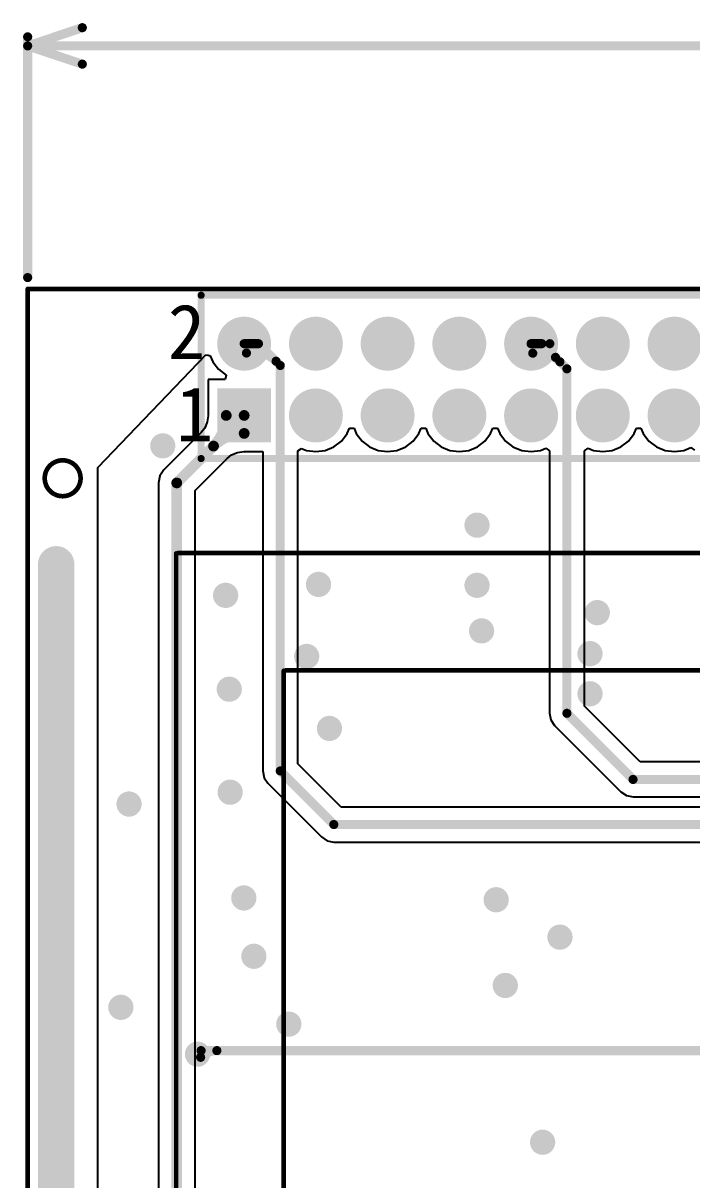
# Model space of a CAD drawing. Header units: inches. Extents: x 32166 to 66782, y 2386 to 7162.
# Drawn here: x 32670.5 to 32857, y 3490 to 3812.3 of the extents above; entities that cross this region are included whole.
import ezdxf

# ---------------------------------------------------------------- set-up
doc = ezdxf.new("R2010")
doc.units = ezdxf.units.IN
doc.header["$LTSCALE"] = 0.64311
doc.header["$MEASUREMENT"] = 0
doc.layers.get('0').update_dxf_attribs({"linetype": 'CONTINUOUS'})
for name, color, linetype in [('BOTTOMLAYER', 5, 'CONTINUOUS'), ('BOTTOMOVERLAY', 54, 'CONTINUOUS'), ('BOTTOMSOLDER', 6, 'CONTINUOUS'), ('KEEPOUTLAYER', 6, 'CONTINUOUS'), ('MIDLAYER1', 16, 'CONTINUOUS'), ('MIDLAYER2', 76, 'CONTINUOUS'), ('MULTILAYER', 9, 'CONTINUOUS'), ('TOPLAYER', 1, 'CONTINUOUS'), ('TOPOVERLAY', 2, 'CONTINUOUS'), ('TOPSOLDER', 216, 'CONTINUOUS')]:
    doc.layers.add(name, color=color, linetype=linetype)
doc.styles.get("Standard").update_dxf_attribs({"font": 'txt', "width": 0.8})

# ---------------------------------------------------------------- blocks, each defined once
blk = doc.blocks.new('H______19_2_2_0_3')
at = {"layer": 'BOTTOMLAYER', "const_width": 0.65}
for points in [[(-18.325, 1, 1), (-17.675, 1, 1)], [(-16.325, 1, 1), (-15.675, 1, 1)], [(-14.325, 1, 1), (-13.675, 1, 1)], [(-12.325, 1, 1), (-11.675, 1, 1)], [(-10.325, 1, 1), (-9.675, 1, 1)], [(-8.325, 1, 1), (-7.675, 1, 1)], [(-6.325, 1, 1), (-5.675, 1, 1)], [(-4.325, 1, 1), (-3.675, 1, 1)], [(-2.325, 1, 1), (-1.675, 1, 1)], [(-0.325, 1, 1), (0.325, 1, 1)], [(1.675, 1, 1), (2.325, 1, 1)], [(3.675, 1, 1), (4.325, 1, 1)], [(5.675, 1, 1), (6.325, 1, 1)], [(7.675, 1, 1), (8.325, 1, 1)], [(9.675, 1, 1), (10.325, 1, 1)], [(11.675, 1, 1), (12.325, 1, 1)], [(13.675, 1, 1), (14.325, 1, 1)], [(15.675, 1, 1), (16.325, 1, 1)], [(17.675, 1, 1), (18.325, 1, 1)], [(-18.325, -1, 1), (-17.675, -1, 1)], [(-16.325, -1, 1), (-15.675, -1, 1)], [(-14.325, -1, 1), (-13.675, -1, 1)], [(-12.325, -1, 1), (-11.675, -1, 1)], [(-10.325, -1, 1), (-9.675, -1, 1)], [(-8.325, -1, 1), (-7.675, -1, 1)], [(-6.325, -1, 1), (-5.675, -1, 1)], [(-4.325, -1, 1), (-3.675, -1, 1)], [(-2.325, -1, 1), (-1.675, -1, 1)], [(-0.325, -1, 1), (0.325, -1, 1)], [(1.675, -1, 1), (2.325, -1, 1)], [(3.675, -1, 1), (4.325, -1, 1)], [(5.675, -1, 1), (6.325, -1, 1)], [(7.675, -1, 1), (8.325, -1, 1)], [(9.675, -1, 1), (10.325, -1, 1)], [(11.675, -1, 1), (12.325, -1, 1)], [(13.675, -1, 1), (14.325, -1, 1)], [(15.675, -1, 1), (16.325, -1, 1)], [(17.675, -1, 1), (18.325, -1, 1)]]:
    blk.add_lwpolyline(points, format="xyb", close=True, dxfattribs=at)
at = {"layer": 'BOTTOMLAYER'}
blk.add_solid([(-17.35, -1.65), (-17.35, -0.35), (-18.65, -1.65), (-18.65, -0.35)], dxfattribs=at)
at = {"layer": 'BOTTOMOVERLAY', "const_width": 0.2}
for points in [[(-19.2, -2.2), (-19.2, 2.35)], [(-19.2, 2.35), (19.325, 2.35)], [(19.325, -2.2), (19.325, 2.35)], [(-19.2, -2.2), (19.325, -2.2)]]:
    blk.add_lwpolyline(points, dxfattribs=at)
at = {"layer": 'BOTTOMOVERLAY', "const_width": 0.1}
for points in [[(-19.25, 2.35, 1), (-19.15, 2.35, 1)], [(-19.25, 2.35, 1), (-19.15, 2.35, 1)], [(19.275, 2.35, 1), (19.375, 2.35, 1)], [(19.275, 2.35, 1), (19.375, 2.35, 1)], [(-19.25, -2.2, 1), (-19.15, -2.2, 1)], [(-19.25, -2.2, 1), (-19.15, -2.2, 1)], [(19.275, -2.2, 1), (19.375, -2.2, 1)], [(19.275, -2.2, 1), (19.375, -2.2, 1)]]:
    blk.add_lwpolyline(points, format="xyb", close=True, dxfattribs=at)
at = {"layer": 'BOTTOMSOLDER', "const_width": 0.752}
for points in [[(-18.376, 1, 1), (-17.624, 1, 1)], [(-16.376, 1, 1), (-15.624, 1, 1)], [(-14.376, 1, 1), (-13.624, 1, 1)], [(-12.376, 1, 1), (-11.624, 1, 1)], [(-10.376, 1, 1), (-9.624, 1, 1)], [(-8.376, 1, 1), (-7.624, 1, 1)], [(-6.376, 1, 1), (-5.624, 1, 1)], [(-4.376, 1, 1), (-3.624, 1, 1)], [(-2.376, 1, 1), (-1.624, 1, 1)], [(-0.376, 1, 1), (0.376, 1, 1)], [(1.624, 1, 1), (2.376, 1, 1)], [(3.624, 1, 1), (4.376, 1, 1)], [(5.624, 1, 1), (6.376, 1, 1)], [(7.624, 1, 1), (8.376, 1, 1)], [(9.624, 1, 1), (10.376, 1, 1)], [(11.624, 1, 1), (12.376, 1, 1)], [(13.624, 1, 1), (14.376, 1, 1)], [(15.624, 1, 1), (16.376, 1, 1)], [(17.624, 1, 1), (18.376, 1, 1)], [(-18.376, -1, 1), (-17.624, -1, 1)], [(-16.376, -1, 1), (-15.624, -1, 1)], [(-14.376, -1, 1), (-13.624, -1, 1)], [(-12.376, -1, 1), (-11.624, -1, 1)], [(-10.376, -1, 1), (-9.624, -1, 1)], [(-8.376, -1, 1), (-7.624, -1, 1)], [(-6.376, -1, 1), (-5.624, -1, 1)], [(-4.376, -1, 1), (-3.624, -1, 1)], [(-2.376, -1, 1), (-1.624, -1, 1)], [(-0.376, -1, 1), (0.376, -1, 1)], [(1.624, -1, 1), (2.376, -1, 1)], [(3.624, -1, 1), (4.376, -1, 1)], [(5.624, -1, 1), (6.376, -1, 1)], [(7.624, -1, 1), (8.376, -1, 1)], [(9.624, -1, 1), (10.376, -1, 1)], [(11.624, -1, 1), (12.376, -1, 1)], [(13.624, -1, 1), (14.376, -1, 1)], [(15.624, -1, 1), (16.376, -1, 1)], [(17.624, -1, 1), (18.376, -1, 1)]]:
    blk.add_lwpolyline(points, format="xyb", close=True, dxfattribs=at)
at = {"layer": 'BOTTOMSOLDER'}
blk.add_solid([(-17.248, -1.752), (-17.248, -0.248), (-18.752, -1.752), (-18.752, -0.248)], dxfattribs=at)
at = {"layer": 'MIDLAYER1', "const_width": 0.65}
for points in [[(-18.325, 1, 1), (-17.675, 1, 1)], [(-16.325, 1, 1), (-15.675, 1, 1)], [(-14.325, 1, 1), (-13.675, 1, 1)], [(-12.325, 1, 1), (-11.675, 1, 1)], [(-10.325, 1, 1), (-9.675, 1, 1)], [(-8.325, 1, 1), (-7.675, 1, 1)], [(-6.325, 1, 1), (-5.675, 1, 1)], [(-4.325, 1, 1), (-3.675, 1, 1)], [(-2.325, 1, 1), (-1.675, 1, 1)], [(-0.325, 1, 1), (0.325, 1, 1)], [(1.675, 1, 1), (2.325, 1, 1)], [(3.675, 1, 1), (4.325, 1, 1)], [(5.675, 1, 1), (6.325, 1, 1)], [(7.675, 1, 1), (8.325, 1, 1)], [(9.675, 1, 1), (10.325, 1, 1)], [(11.675, 1, 1), (12.325, 1, 1)], [(13.675, 1, 1), (14.325, 1, 1)], [(15.675, 1, 1), (16.325, 1, 1)], [(17.675, 1, 1), (18.325, 1, 1)], [(-18.325, -1, 1), (-17.675, -1, 1)], [(-16.325, -1, 1), (-15.675, -1, 1)], [(-14.325, -1, 1), (-13.675, -1, 1)], [(-12.325, -1, 1), (-11.675, -1, 1)], [(-10.325, -1, 1), (-9.675, -1, 1)], [(-8.325, -1, 1), (-7.675, -1, 1)], [(-6.325, -1, 1), (-5.675, -1, 1)], [(-4.325, -1, 1), (-3.675, -1, 1)], [(-2.325, -1, 1), (-1.675, -1, 1)], [(-0.325, -1, 1), (0.325, -1, 1)], [(1.675, -1, 1), (2.325, -1, 1)], [(3.675, -1, 1), (4.325, -1, 1)], [(5.675, -1, 1), (6.325, -1, 1)], [(7.675, -1, 1), (8.325, -1, 1)], [(9.675, -1, 1), (10.325, -1, 1)], [(11.675, -1, 1), (12.325, -1, 1)], [(13.675, -1, 1), (14.325, -1, 1)], [(15.675, -1, 1), (16.325, -1, 1)], [(17.675, -1, 1), (18.325, -1, 1)]]:
    blk.add_lwpolyline(points, format="xyb", close=True, dxfattribs=at)
at = {"layer": 'MIDLAYER1'}
blk.add_solid([(-17.35, -1.65), (-17.35, -0.35), (-18.65, -1.65), (-18.65, -0.35)], dxfattribs=at)
at = {"layer": 'MIDLAYER2', "const_width": 0.65}
for points in [[(-18.325, 1, 1), (-17.675, 1, 1)], [(-16.325, 1, 1), (-15.675, 1, 1)], [(-14.325, 1, 1), (-13.675, 1, 1)], [(-12.325, 1, 1), (-11.675, 1, 1)], [(-10.325, 1, 1), (-9.675, 1, 1)], [(-8.325, 1, 1), (-7.675, 1, 1)], [(-6.325, 1, 1), (-5.675, 1, 1)], [(-4.325, 1, 1), (-3.675, 1, 1)], [(-2.325, 1, 1), (-1.675, 1, 1)], [(-0.325, 1, 1), (0.325, 1, 1)], [(1.675, 1, 1), (2.325, 1, 1)], [(3.675, 1, 1), (4.325, 1, 1)], [(5.675, 1, 1), (6.325, 1, 1)], [(7.675, 1, 1), (8.325, 1, 1)], [(9.675, 1, 1), (10.325, 1, 1)], [(11.675, 1, 1), (12.325, 1, 1)], [(13.675, 1, 1), (14.325, 1, 1)], [(15.675, 1, 1), (16.325, 1, 1)], [(17.675, 1, 1), (18.325, 1, 1)], [(-18.325, -1, 1), (-17.675, -1, 1)], [(-16.325, -1, 1), (-15.675, -1, 1)], [(-14.325, -1, 1), (-13.675, -1, 1)], [(-12.325, -1, 1), (-11.675, -1, 1)], [(-10.325, -1, 1), (-9.675, -1, 1)], [(-8.325, -1, 1), (-7.675, -1, 1)], [(-6.325, -1, 1), (-5.675, -1, 1)], [(-4.325, -1, 1), (-3.675, -1, 1)], [(-2.325, -1, 1), (-1.675, -1, 1)], [(-0.325, -1, 1), (0.325, -1, 1)], [(1.675, -1, 1), (2.325, -1, 1)], [(3.675, -1, 1), (4.325, -1, 1)], [(5.675, -1, 1), (6.325, -1, 1)], [(7.675, -1, 1), (8.325, -1, 1)], [(9.675, -1, 1), (10.325, -1, 1)], [(11.675, -1, 1), (12.325, -1, 1)], [(13.675, -1, 1), (14.325, -1, 1)], [(15.675, -1, 1), (16.325, -1, 1)], [(17.675, -1, 1), (18.325, -1, 1)]]:
    blk.add_lwpolyline(points, format="xyb", close=True, dxfattribs=at)
at = {"layer": 'MIDLAYER2'}
blk.add_solid([(-17.35, -1.65), (-17.35, -0.35), (-18.65, -1.65), (-18.65, -0.35)], dxfattribs=at)
at = {"layer": 'MULTILAYER', "const_width": 0.65}
for points in [[(-18.325, 1, 1), (-17.675, 1, 1)], [(-16.325, 1, 1), (-15.675, 1, 1)], [(-14.325, 1, 1), (-13.675, 1, 1)], [(-12.325, 1, 1), (-11.675, 1, 1)], [(-10.325, 1, 1), (-9.675, 1, 1)], [(-8.325, 1, 1), (-7.675, 1, 1)], [(-6.325, 1, 1), (-5.675, 1, 1)], [(-4.325, 1, 1), (-3.675, 1, 1)], [(-2.325, 1, 1), (-1.675, 1, 1)], [(-0.325, 1, 1), (0.325, 1, 1)], [(1.675, 1, 1), (2.325, 1, 1)], [(3.675, 1, 1), (4.325, 1, 1)], [(5.675, 1, 1), (6.325, 1, 1)], [(7.675, 1, 1), (8.325, 1, 1)], [(9.675, 1, 1), (10.325, 1, 1)], [(11.675, 1, 1), (12.325, 1, 1)], [(13.675, 1, 1), (14.325, 1, 1)], [(15.675, 1, 1), (16.325, 1, 1)], [(17.675, 1, 1), (18.325, 1, 1)], [(-18.325, -1, 1), (-17.675, -1, 1)], [(-16.325, -1, 1), (-15.675, -1, 1)], [(-14.325, -1, 1), (-13.675, -1, 1)], [(-12.325, -1, 1), (-11.675, -1, 1)], [(-10.325, -1, 1), (-9.675, -1, 1)], [(-8.325, -1, 1), (-7.675, -1, 1)], [(-6.325, -1, 1), (-5.675, -1, 1)], [(-4.325, -1, 1), (-3.675, -1, 1)], [(-2.325, -1, 1), (-1.675, -1, 1)], [(-0.325, -1, 1), (0.325, -1, 1)], [(1.675, -1, 1), (2.325, -1, 1)], [(3.675, -1, 1), (4.325, -1, 1)], [(5.675, -1, 1), (6.325, -1, 1)], [(7.675, -1, 1), (8.325, -1, 1)], [(9.675, -1, 1), (10.325, -1, 1)], [(11.675, -1, 1), (12.325, -1, 1)], [(13.675, -1, 1), (14.325, -1, 1)], [(15.675, -1, 1), (16.325, -1, 1)], [(17.675, -1, 1), (18.325, -1, 1)]]:
    blk.add_lwpolyline(points, format="xyb", close=True, dxfattribs=at)
at = {"layer": 'MULTILAYER'}
blk.add_solid([(-17.35, -1.65), (-17.35, -0.35), (-18.65, -1.65), (-18.65, -0.35)], dxfattribs=at)
at = {"layer": 'TOPLAYER', "const_width": 0.65}
for points in [[(-18.325, 1, 1), (-17.675, 1, 1)], [(-16.325, 1, 1), (-15.675, 1, 1)], [(-14.325, 1, 1), (-13.675, 1, 1)], [(-12.325, 1, 1), (-11.675, 1, 1)], [(-10.325, 1, 1), (-9.675, 1, 1)], [(-8.325, 1, 1), (-7.675, 1, 1)], [(-6.325, 1, 1), (-5.675, 1, 1)], [(-4.325, 1, 1), (-3.675, 1, 1)], [(-2.325, 1, 1), (-1.675, 1, 1)], [(-0.325, 1, 1), (0.325, 1, 1)], [(1.675, 1, 1), (2.325, 1, 1)], [(3.675, 1, 1), (4.325, 1, 1)], [(5.675, 1, 1), (6.325, 1, 1)], [(7.675, 1, 1), (8.325, 1, 1)], [(9.675, 1, 1), (10.325, 1, 1)], [(11.675, 1, 1), (12.325, 1, 1)], [(13.675, 1, 1), (14.325, 1, 1)], [(15.675, 1, 1), (16.325, 1, 1)], [(17.675, 1, 1), (18.325, 1, 1)], [(-18.325, -1, 1), (-17.675, -1, 1)], [(-16.325, -1, 1), (-15.675, -1, 1)], [(-14.325, -1, 1), (-13.675, -1, 1)], [(-12.325, -1, 1), (-11.675, -1, 1)], [(-10.325, -1, 1), (-9.675, -1, 1)], [(-8.325, -1, 1), (-7.675, -1, 1)], [(-6.325, -1, 1), (-5.675, -1, 1)], [(-4.325, -1, 1), (-3.675, -1, 1)], [(-2.325, -1, 1), (-1.675, -1, 1)], [(-0.325, -1, 1), (0.325, -1, 1)], [(1.675, -1, 1), (2.325, -1, 1)], [(3.675, -1, 1), (4.325, -1, 1)], [(5.675, -1, 1), (6.325, -1, 1)], [(7.675, -1, 1), (8.325, -1, 1)], [(9.675, -1, 1), (10.325, -1, 1)], [(11.675, -1, 1), (12.325, -1, 1)], [(13.675, -1, 1), (14.325, -1, 1)], [(15.675, -1, 1), (16.325, -1, 1)], [(17.675, -1, 1), (18.325, -1, 1)]]:
    blk.add_lwpolyline(points, format="xyb", close=True, dxfattribs=at)
at = {"layer": 'TOPLAYER'}
blk.add_solid([(-17.35, -1.65), (-17.35, -0.35), (-18.65, -1.65), (-18.65, -0.35)], dxfattribs=at)
at = {"layer": 'TOPSOLDER', "const_width": 0.752}
for points in [[(-18.376, 1, 1), (-17.624, 1, 1)], [(-16.376, 1, 1), (-15.624, 1, 1)], [(-14.376, 1, 1), (-13.624, 1, 1)], [(-12.376, 1, 1), (-11.624, 1, 1)], [(-10.376, 1, 1), (-9.624, 1, 1)], [(-8.376, 1, 1), (-7.624, 1, 1)], [(-6.376, 1, 1), (-5.624, 1, 1)], [(-4.376, 1, 1), (-3.624, 1, 1)], [(-2.376, 1, 1), (-1.624, 1, 1)], [(-0.376, 1, 1), (0.376, 1, 1)], [(1.624, 1, 1), (2.376, 1, 1)], [(3.624, 1, 1), (4.376, 1, 1)], [(5.624, 1, 1), (6.376, 1, 1)], [(7.624, 1, 1), (8.376, 1, 1)], [(9.624, 1, 1), (10.376, 1, 1)], [(11.624, 1, 1), (12.376, 1, 1)], [(13.624, 1, 1), (14.376, 1, 1)], [(15.624, 1, 1), (16.376, 1, 1)], [(17.624, 1, 1), (18.376, 1, 1)], [(-18.376, -1, 1), (-17.624, -1, 1)], [(-16.376, -1, 1), (-15.624, -1, 1)], [(-14.376, -1, 1), (-13.624, -1, 1)], [(-12.376, -1, 1), (-11.624, -1, 1)], [(-10.376, -1, 1), (-9.624, -1, 1)], [(-8.376, -1, 1), (-7.624, -1, 1)], [(-6.376, -1, 1), (-5.624, -1, 1)], [(-4.376, -1, 1), (-3.624, -1, 1)], [(-2.376, -1, 1), (-1.624, -1, 1)], [(-0.376, -1, 1), (0.376, -1, 1)], [(1.624, -1, 1), (2.376, -1, 1)], [(3.624, -1, 1), (4.376, -1, 1)], [(5.624, -1, 1), (6.376, -1, 1)], [(7.624, -1, 1), (8.376, -1, 1)], [(9.624, -1, 1), (10.376, -1, 1)], [(11.624, -1, 1), (12.376, -1, 1)], [(13.624, -1, 1), (14.376, -1, 1)], [(15.624, -1, 1), (16.376, -1, 1)], [(17.624, -1, 1), (18.376, -1, 1)]]:
    blk.add_lwpolyline(points, format="xyb", close=True, dxfattribs=at)
at = {"layer": 'TOPSOLDER'}
blk.add_solid([(-17.248, -1.752), (-17.248, -0.248), (-18.752, -1.752), (-18.752, -0.248)], dxfattribs=at)
at = {"layer": 'BOTTOMOVERLAY'}
for s, p in [('38', (19.65, 0.775)), ('2', (-20.125, 0.575)), ('1', (-19.9, -1.725)), ('37', (19.525, -1.8))]:
    blk.add_text(s, height=1.524, dxfattribs=at).set_placement(p)

msp = doc.modelspace()

# ---------------------------------------------------------------- linework, layer by layer
at = {"layer": 'KEEPOUTLAYER', "const_width": 1.28}
for points in [[(32671.81, 3738.23), (33181.81, 3738.23)], [(32671.81, 2983.06), (32671.81, 3738.23)]]:
    msp.add_lwpolyline(points, dxfattribs=at)
at = {"layer": 'KEEPOUTLAYER'}
for points, const_width in [([(32671.49, 3738.23, 1), (32672.13, 3738.23, 1)], 0.638), ([(32671.49, 3738.23, 1), (32672.13, 3738.23, 1)], 0.638), ([(32686.56, 3685.48, 1), (32676.56, 3685.48, 1)], 1.3), ([(32686.56, 3685.48, 1), (32676.56, 3685.48, 1)], 1.3), ([(32676.23, 3685.48, 1), (32676.88, 3685.48, 1)], 0.65), ([(32676.23, 3685.48, 1), (32676.88, 3685.48, 1)], 0.65), ([(32686.23, 3685.48, 1), (32686.88, 3685.48, 1)], 0.65), ([(32686.23, 3685.48, 1), (32686.88, 3685.48, 1)], 0.65)]:
    msp.add_lwpolyline(points, format="xyb", close=True, dxfattribs=dict(at, const_width=const_width))
at = {"layer": 'MIDLAYER1', "const_width": 2.5}
for points in [[(32708.22, 3694.51, 1), (32710.72, 3694.51, 1)], [(32795.85, 3672.41, 1), (32798.35, 3672.41, 1)], [(32751.66, 3655.9, 1), (32754.16, 3655.9, 1)], [(32795.85, 3655.65, 1), (32798.35, 3655.65, 1)], [(32725.75, 3652.85, 1), (32728.25, 3652.85, 1)], [(32829.38, 3648.03, 1), (32831.88, 3648.03, 1)], [(32797.12, 3642.95, 1), (32799.62, 3642.95, 1)], [(32748.36, 3635.83, 1), (32750.86, 3635.83, 1)], [(32827.35, 3636.6, 1), (32829.85, 3636.6, 1)], [(32726.77, 3626.69, 1), (32729.27, 3626.69, 1)], [(32827.35, 3625.42, 1), (32829.85, 3625.42, 1)], [(32754.71, 3615.77, 1), (32757.21, 3615.77, 1)], [(32727.02, 3597.99, 1), (32729.52, 3597.99, 1)], [(32698.83, 3594.69, 1), (32701.33, 3594.69, 1)], [(32730.83, 3568.52, 1), (32733.33, 3568.52, 1)], [(32801.19, 3568.02, 1), (32803.69, 3568.02, 1)], [(32818.97, 3557.6, 1), (32821.47, 3557.6, 1)], [(32733.62, 3552.27, 1), (32736.12, 3552.27, 1)], [(32803.73, 3544.14, 1), (32806.23, 3544.14, 1)], [(32696.54, 3538.04, 1), (32699.04, 3538.04, 1)], [(32743.37, 3533.36, 1), (32745.87, 3533.36, 1)], [(32717.92, 3524.98, 1), (32720.42, 3524.98, 1)], [(32814.14, 3500.45, 1), (32816.64, 3500.45, 1)]]:
    msp.add_lwpolyline(points, format="xyb", close=True, dxfattribs=at)
at = {"layer": 'MIDLAYER2', "const_width": 2.5}
for points in [[(32708.22, 3694.51, 1), (32710.72, 3694.51, 1)], [(32795.85, 3672.41, 1), (32798.35, 3672.41, 1)], [(32751.66, 3655.9, 1), (32754.16, 3655.9, 1)], [(32795.85, 3655.65, 1), (32798.35, 3655.65, 1)], [(32725.75, 3652.85, 1), (32728.25, 3652.85, 1)], [(32829.38, 3648.03, 1), (32831.88, 3648.03, 1)], [(32797.12, 3642.95, 1), (32799.62, 3642.95, 1)], [(32748.36, 3635.83, 1), (32750.86, 3635.83, 1)], [(32827.35, 3636.6, 1), (32829.85, 3636.6, 1)], [(32726.77, 3626.69, 1), (32729.27, 3626.69, 1)], [(32827.35, 3625.42, 1), (32829.85, 3625.42, 1)], [(32754.71, 3615.77, 1), (32757.21, 3615.77, 1)], [(32727.02, 3597.99, 1), (32729.52, 3597.99, 1)], [(32698.83, 3594.69, 1), (32701.33, 3594.69, 1)], [(32730.83, 3568.52, 1), (32733.33, 3568.52, 1)], [(32801.19, 3568.02, 1), (32803.69, 3568.02, 1)], [(32818.97, 3557.6, 1), (32821.47, 3557.6, 1)], [(32733.62, 3552.27, 1), (32736.12, 3552.27, 1)], [(32803.73, 3544.14, 1), (32806.23, 3544.14, 1)], [(32696.54, 3538.04, 1), (32699.04, 3538.04, 1)], [(32743.37, 3533.36, 1), (32745.87, 3533.36, 1)], [(32717.92, 3524.98, 1), (32720.42, 3524.98, 1)], [(32814.14, 3500.45, 1), (32816.64, 3500.45, 1)]]:
    msp.add_lwpolyline(points, format="xyb", close=True, dxfattribs=at)
at = {"layer": 'MULTILAYER', "const_width": 2.5}
for points in [[(32708.22, 3694.51, 1), (32710.72, 3694.51, 1)], [(32795.85, 3672.41, 1), (32798.35, 3672.41, 1)], [(32751.66, 3655.9, 1), (32754.16, 3655.9, 1)], [(32795.85, 3655.65, 1), (32798.35, 3655.65, 1)], [(32725.75, 3652.85, 1), (32728.25, 3652.85, 1)], [(32829.38, 3648.03, 1), (32831.88, 3648.03, 1)], [(32797.12, 3642.95, 1), (32799.62, 3642.95, 1)], [(32748.36, 3635.83, 1), (32750.86, 3635.83, 1)], [(32827.35, 3636.6, 1), (32829.85, 3636.6, 1)], [(32726.77, 3626.69, 1), (32729.27, 3626.69, 1)], [(32827.35, 3625.42, 1), (32829.85, 3625.42, 1)], [(32754.71, 3615.77, 1), (32757.21, 3615.77, 1)], [(32727.02, 3597.99, 1), (32729.52, 3597.99, 1)], [(32698.83, 3594.69, 1), (32701.33, 3594.69, 1)], [(32730.83, 3568.52, 1), (32733.33, 3568.52, 1)], [(32801.19, 3568.02, 1), (32803.69, 3568.02, 1)], [(32818.97, 3557.6, 1), (32821.47, 3557.6, 1)], [(32733.62, 3552.27, 1), (32736.12, 3552.27, 1)], [(32803.73, 3544.14, 1), (32806.23, 3544.14, 1)], [(32696.54, 3538.04, 1), (32699.04, 3538.04, 1)], [(32743.37, 3533.36, 1), (32745.87, 3533.36, 1)], [(32717.92, 3524.98, 1), (32720.42, 3524.98, 1)], [(32814.14, 3500.45, 1), (32816.64, 3500.45, 1)]]:
    msp.add_lwpolyline(points, format="xyb", close=True, dxfattribs=at)
at = {"layer": 'TOPLAYER'}
for p, q in [((32691.34, 3688.44), (32721.48, 3719.86)), ((32721.48, 3719.86), (32721.48, 3719.86)), ((32721.48, 3719.86), (32721.48, 3719.86)), ((32721.48, 3719.86), (32722.1, 3719.75)), ((32722.1, 3719.75), (32722.73, 3719.63)), ((32722.73, 3719.63), (32723.43, 3717.93)), ((32723.43, 3717.93), (32725.04, 3715.85)), ((32725.04, 3715.85), (32727.12, 3714.24)), ((32727.17, 3714.22), (32726.92, 3712.98)), ((32727.12, 3714.24), (32727.17, 3714.22)), ((32726.92, 3712.98), (32722.17, 3712.98)), ((32722.17, 3712.98), (32722.17, 3703.63)), ((32721.86, 3701.16), (32721.16, 3699.48)), ((32722.09, 3702.9), (32721.86, 3701.16)), ((32722.1, 3703.15), (32722.07, 3702.98)), ((32722.07, 3702.98), (32722.08, 3702.98)), ((32722.08, 3702.98), (32722.09, 3702.9)), ((32722.17, 3703.63), (32722.1, 3703.15)), ((32720.19, 3698.21), (32709.76, 3687.78)), ((32721.16, 3699.48), (32720.19, 3698.21)), ((32759.3, 3695.85), (32760.9, 3697.93)), ((32760.9, 3697.93), (32761.53, 3699.46)), ((32761.53, 3699.46), (32762.8, 3699.46)), ((32762.8, 3699.46), (32763.43, 3697.93)), ((32763.43, 3697.93), (32765.04, 3695.85)), ((32779.3, 3695.85), (32780.9, 3697.93)), ((32780.9, 3697.93), (32781.53, 3699.46)), ((32781.53, 3699.46), (32782.8, 3699.46)), ((32782.8, 3699.46), (32783.43, 3697.93)), ((32783.43, 3697.93), (32785.04, 3695.85)), ((32799.3, 3695.85), (32800.9, 3697.93)), ((32800.9, 3697.93), (32801.53, 3699.46)), ((32801.53, 3699.46), (32802.8, 3699.46)), ((32802.8, 3699.46), (32803.43, 3697.93)), ((32803.43, 3697.93), (32805.04, 3695.85)), ((32839.3, 3695.85), (32840.9, 3697.93)), ((32840.9, 3697.93), (32841.53, 3699.46)), ((32841.53, 3699.46), (32842.8, 3699.46)), ((32842.8, 3699.46), (32843.43, 3697.93)), ((32843.43, 3697.93), (32845.04, 3695.85)), ((32754.78, 3693.24), (32757.21, 3694.24)), ((32757.21, 3694.24), (32759.3, 3695.85)), ((32765.04, 3695.85), (32767.12, 3694.24)), ((32767.12, 3694.24), (32769.56, 3693.24)), ((32774.78, 3693.24), (32777.21, 3694.24)), ((32777.21, 3694.24), (32779.3, 3695.85)), ((32785.04, 3695.85), (32787.12, 3694.24)), ((32787.12, 3694.24), (32789.56, 3693.24)), ((32794.78, 3693.24), (32797.21, 3694.24)), ((32797.21, 3694.24), (32799.3, 3695.85)), ((32805.04, 3695.85), (32807.12, 3694.24)), ((32807.12, 3694.24), (32809.56, 3693.24)), ((32834.78, 3693.24), (32837.21, 3694.24)), ((32837.21, 3694.24), (32839.3, 3695.85)), ((32845.04, 3695.85), (32847.12, 3694.24)), ((32847.12, 3694.24), (32849.56, 3693.24)), ((32718.47, 3682.07), (32727.4, 3691)), ((32727.4, 3691), (32728.67, 3691.97)), ((32728.67, 3691.97), (32730.35, 3692.67)), ((32730.35, 3692.67), (32732.09, 3692.9)), ((32732.09, 3692.9), (32732.17, 3692.89)), ((32732.17, 3692.88), (32732.34, 3692.91)), ((32732.17, 3692.89), (32732.17, 3692.88)), ((32732.34, 3692.91), (32732.82, 3692.98)), ((32732.82, 3692.98), (32737.38, 3692.98)), ((32737.38, 3692.98), (32737.38, 3603.91)), ((32747.1, 3693.11), (32748.16, 3693.81)), ((32747.1, 3605.92), (32747.1, 3693.11)), ((32748.16, 3693.81), (32749.56, 3693.24)), ((32749.56, 3693.24), (32752.17, 3692.89)), ((32752.17, 3692.89), (32754.78, 3693.24)), ((32769.56, 3693.24), (32772.17, 3692.89)), ((32772.17, 3692.89), (32774.78, 3693.24)), ((32789.56, 3693.24), (32792.17, 3692.89)), ((32792.17, 3692.89), (32794.78, 3693.24)), ((32809.56, 3693.24), (32812.17, 3692.89)), ((32812.17, 3692.89), (32814.78, 3693.24)), ((32814.78, 3693.24), (32816.25, 3693.84)), ((32816.25, 3693.84), (32817.3, 3693.14)), ((32817.3, 3693.14), (32817.3, 3619.98)), ((32827.03, 3693.14), (32828.09, 3693.84)), ((32827.03, 3621.99), (32827.03, 3693.14)), ((32828.09, 3693.84), (32829.56, 3693.24)), ((32829.56, 3693.24), (32832.17, 3692.89)), ((32832.17, 3692.89), (32834.78, 3693.24)), ((32849.56, 3693.24), (32852.17, 3692.89)), ((32852.17, 3692.89), (32854.78, 3693.24)), ((32854.78, 3693.24), (32856.68, 3694.02)), ((32856.68, 3694.02), (32857.73, 3693.32)), ((32691.34, 3668.91), (32691.34, 3688.44)), ((32709.76, 3687.78), (32708.66, 3686.13)), ((32708.66, 3686.13), (32708.27, 3684.18)), ((32708.27, 3684.18), (32708.27, 3174.49)), ((32718.47, 3176.6), (32718.47, 3682.07)), ((32691.34, 3659.14), (32691.34, 3668.91)), ((32691.34, 3131.77), (32691.34, 3659.14)), ((32817.3, 3619.98), (32817.3, 3619.98)), ((32817.3, 3619.98), (32817.67, 3618.12)), ((32842.62, 3606.41), (32827.03, 3621.99)), ((32817.67, 3618.12), (32818.73, 3616.54)), ((32818.73, 3616.54), (32837.16, 3598.1)), ((32737.38, 3603.91), (32737.38, 3603.91)), ((32737.38, 3603.91), (32737.75, 3602.04)), ((32759.18, 3593.84), (32747.1, 3605.92)), ((32880.96, 3606.41), (32842.62, 3606.41)), ((32737.75, 3602.04), (32738.8, 3600.47)), ((32738.8, 3600.47), (32753.73, 3585.54)), ((32837.16, 3598.1), (32837.16, 3598.1)), ((32837.16, 3598.1), (32838.74, 3597.05)), ((32838.74, 3597.05), (32838.74, 3597.05)), ((32838.74, 3597.05), (32838.74, 3597.05)), ((32838.74, 3597.05), (32838.74, 3597.05)), ((32838.74, 3597.05), (32838.74, 3597.05)), ((32838.74, 3597.05), (32838.74, 3597.05)), ((32838.74, 3597.05), (32840.6, 3596.68)), ((32840.6, 3596.68), (32840.6, 3596.68)), ((32840.6, 3596.68), (32880.96, 3596.68)), ((32891.95, 3593.84), (32759.18, 3593.84)), ((32753.73, 3585.54), (32753.73, 3585.54)), ((32753.73, 3585.54), (32755.31, 3584.48)), ((32755.31, 3584.48), (32755.31, 3584.48)), ((32755.31, 3584.48), (32755.31, 3584.48)), ((32755.31, 3584.48), (32755.31, 3584.48)), ((32755.31, 3584.48), (32755.31, 3584.48)), ((32755.31, 3584.48), (32755.31, 3584.48)), ((32755.31, 3584.48), (32757.17, 3584.11)), ((32757.17, 3584.11), (32892.31, 3584.11))]:
    msp.add_line(p, q, dxfattribs=at)
for points, const_width in [([(32732.17, 3722.98), (32736.17, 3722.98)], 2.54), ([(32736.17, 3722.98), (32742.24, 3716.91)], 2.54), ([(32812.17, 3722.98), (32815.17, 3722.98)], 2.54), ([(32815.17, 3722.98), (32822.17, 3715.98)], 2.54), ([(32742.24, 3603.91), (32742.24, 3716.91)], 2.54), ([(32822.17, 3619.98), (32822.17, 3715.98)], 2.54), ([(32713.37, 3684.18), (32732.17, 3702.98)], 3), ([(32713.37, 3174.49), (32713.37, 3684.18)], 3), ([(32679.76, 3032.08), (32679.76, 3661.49)], 10.16), ([(32822.17, 3619.98), (32840.6, 3601.54)], 2.54), ([(32742.24, 3603.91), (32757.17, 3588.98)], 2.54), ([(32840.6, 3601.54), (32884.48, 3601.54)], 2.54), ([(32757.17, 3588.98), (32895.53, 3588.98)], 2.54), ([(32720.17, 3525.98), (33078.17, 3525.98)], 2.54)]:
    msp.add_lwpolyline(points, dxfattribs=dict(at, const_width=const_width))
for points, const_width in [([(32731.53, 3722.98, 1), (32732.8, 3722.98, 1)], 1.27), ([(32735.53, 3722.98, 1), (32736.8, 3722.98, 1)], 1.27), ([(32735.53, 3722.98, 1), (32736.8, 3722.98, 1)], 1.27), ([(32811.53, 3722.98, 1), (32812.8, 3722.98, 1)], 1.27), ([(32814.53, 3722.98, 1), (32815.8, 3722.98, 1)], 1.27), ([(32814.53, 3722.98, 1), (32815.8, 3722.98, 1)], 1.27), ([(32816.76, 3722.98, 1), (32818.03, 3722.98, 1)], 1.27), ([(32732.18, 3720.37, 1), (32733.45, 3720.37, 1)], 1.27), ([(32812, 3720.33, 1), (32813.27, 3720.33, 1)], 1.27), ([(32818.34, 3719.17, 1), (32819.61, 3719.17, 1)], 1.27), ([(32740.43, 3718.08, 1), (32741.7, 3718.08, 1)], 1.27), ([(32741.6, 3716.91, 1), (32742.87, 3716.91, 1)], 1.27), ([(32741.6, 3716.91, 1), (32742.87, 3716.91, 1)], 1.27), ([(32819.58, 3717.93, 1), (32820.85, 3717.93, 1)], 1.27), ([(32821.53, 3715.98, 1), (32822.8, 3715.98, 1)], 1.27), ([(32821.53, 3715.98, 1), (32822.8, 3715.98, 1)], 1.27), ([(32726.42, 3702.98, 1), (32727.92, 3702.98, 1)], 1.5), ([(32726.42, 3702.98, 1), (32727.92, 3702.98, 1)], 1.5), ([(32731.42, 3702.98, 1), (32732.92, 3702.98, 1)], 1.5), ([(32731.42, 3697.98, 1), (32732.92, 3697.98, 1)], 1.5), ([(32731.42, 3697.98, 1), (32732.92, 3697.98, 1)], 1.5), ([(32708.22, 3694.51, 1), (32710.72, 3694.51, 1)], 2.5), ([(32722.88, 3694.44, 1), (32724.38, 3694.44, 1)], 1.5), ([(32722.88, 3694.44, 1), (32724.38, 3694.44, 1)], 1.5), ([(32722.88, 3694.44, 1), (32724.38, 3694.44, 1)], 1.5), ([(32722.88, 3694.44, 1), (32724.38, 3694.44, 1)], 1.5), ([(32712.62, 3684.18, 1), (32714.12, 3684.18, 1)], 1.5), ([(32712.62, 3684.18, 1), (32714.12, 3684.18, 1)], 1.5), ([(32795.85, 3672.41, 1), (32798.35, 3672.41, 1)], 2.5), ([(32677.22, 3661.49, 1), (32682.3, 3661.49, 1)], 5.08), ([(32751.66, 3655.9, 1), (32754.16, 3655.9, 1)], 2.5), ([(32795.85, 3655.65, 1), (32798.35, 3655.65, 1)], 2.5), ([(32725.75, 3652.85, 1), (32728.25, 3652.85, 1)], 2.5), ([(32829.38, 3648.03, 1), (32831.88, 3648.03, 1)], 2.5), ([(32797.12, 3642.95, 1), (32799.62, 3642.95, 1)], 2.5), ([(32748.36, 3635.83, 1), (32750.86, 3635.83, 1)], 2.5), ([(32827.35, 3636.6, 1), (32829.85, 3636.6, 1)], 2.5), ([(32726.77, 3626.69, 1), (32729.27, 3626.69, 1)], 2.5), ([(32827.35, 3625.42, 1), (32829.85, 3625.42, 1)], 2.5), ([(32821.53, 3619.98, 1), (32822.8, 3619.98, 1)], 1.27), ([(32821.53, 3619.98, 1), (32822.8, 3619.98, 1)], 1.27), ([(32754.71, 3615.77, 1), (32757.21, 3615.77, 1)], 2.5), ([(32741.6, 3603.91, 1), (32742.87, 3603.91, 1)], 1.27), ([(32741.6, 3603.91, 1), (32742.87, 3603.91, 1)], 1.27), ([(32839.97, 3601.54, 1), (32841.24, 3601.54, 1)], 1.27), ([(32839.97, 3601.54, 1), (32841.24, 3601.54, 1)], 1.27), ([(32727.02, 3597.99, 1), (32729.52, 3597.99, 1)], 2.5), ([(32698.83, 3594.69, 1), (32701.33, 3594.69, 1)], 2.5), ([(32756.53, 3588.98, 1), (32757.8, 3588.98, 1)], 1.27), ([(32756.53, 3588.98, 1), (32757.8, 3588.98, 1)], 1.27), ([(32730.83, 3568.52, 1), (32733.33, 3568.52, 1)], 2.5), ([(32801.19, 3568.02, 1), (32803.69, 3568.02, 1)], 2.5), ([(32818.97, 3557.6, 1), (32821.47, 3557.6, 1)], 2.5), ([(32733.62, 3552.27, 1), (32736.12, 3552.27, 1)], 2.5), ([(32803.73, 3544.14, 1), (32806.23, 3544.14, 1)], 2.5), ([(32696.54, 3538.04, 1), (32699.04, 3538.04, 1)], 2.5), ([(32743.37, 3533.36, 1), (32745.87, 3533.36, 1)], 2.5), ([(32717.92, 3524.98, 1), (32720.42, 3524.98, 1)], 2.5), ([(32719.53, 3525.98, 1), (32720.8, 3525.98, 1)], 1.27), ([(32723.92, 3525.98, 1), (32725.19, 3525.98, 1)], 1.27), ([(32719.4, 3524.11, 1), (32720.67, 3524.11, 1)], 1.27), ([(32814.14, 3500.45, 1), (32816.64, 3500.45, 1)], 2.5)]:
    msp.add_lwpolyline(points, format="xyb", close=True, dxfattribs=dict(at, const_width=const_width))
for points, const_width in [([(32818.97, 3719.17, -0.198912), (32817.4, 3722.98)], 2.54), ([(32732.82, 3720.37, -0.263273), (32741.06, 3718.08)], 2.54), ([(32812.63, 3720.33, -0.244393), (32820.21, 3717.93)], 2.54), ([(32727.17, 3702.98, -0.198912), (32723.63, 3694.44)], 3), ([(32727.17, 3702.98, -0.198912), (32723.63, 3694.44)], 3), ([(32723.63, 3694.44, -0.198912), (32732.17, 3697.98)], 3), ([(32723.63, 3694.44, -0.198912), (32732.17, 3697.98)], 3), ([(32720.04, 3524.11, -0.198912), (32724.55, 3525.98)], 2.54)]:
    msp.add_lwpolyline(points, format="xyb", dxfattribs=dict(at, const_width=const_width))
at = {"layer": 'TOPOVERLAY'}
for points, const_width in [([(32671.81, 3805.96), (32687.05, 3811.04)], 2.54), ([(32671.81, 3741.4), (32671.81, 3808.5)], 2.54), ([(32671.81, 3805.96), (32885.67, 3805.96)], 2.54), ([(32671.81, 3805.96), (32687.05, 3800.88)], 2.54), ([(32713.21, 3061.93), (32713.21, 3664.53)], 1.28), ([(32713.81, 3664.66), (33141.01, 3664.66)], 1.28), ([(32743.21, 3142.23), (32743.21, 3631.83)], 1.28), ([(32743.81, 3631.96), (33111.01, 3631.96)], 1.28)]:
    msp.add_lwpolyline(points, dxfattribs=dict(at, const_width=const_width))
for points, const_width in [([(32686.41, 3811.04, 1), (32687.68, 3811.04, 1)], 1.27), ([(32671.17, 3808.5, 1), (32672.44, 3808.5, 1)], 1.27), ([(32671.17, 3805.96, 1), (32672.44, 3805.96, 1)], 1.27), ([(32671.17, 3805.96, 1), (32672.44, 3805.96, 1)], 1.27), ([(32671.17, 3805.96, 1), (32672.44, 3805.96, 1)], 1.27), ([(32686.41, 3800.88, 1), (32687.68, 3800.88, 1)], 1.27), ([(32671.17, 3741.4, 1), (32672.44, 3741.4, 1)], 1.27), ([(32712.89, 3664.53, 1), (32713.53, 3664.53, 1)], 0.638), ([(32713.49, 3664.66, 1), (32714.13, 3664.66, 1)], 0.638), ([(32742.89, 3631.83, 1), (32743.53, 3631.83, 1)], 0.638), ([(32743.49, 3631.96, 1), (32744.13, 3631.96, 1)], 0.638)]:
    msp.add_lwpolyline(points, format="xyb", close=True, dxfattribs=dict(at, const_width=const_width))
at = {"layer": 'TOPSOLDER', "const_width": 3.52}
for points in [[(32707.72, 3694.51, 1), (32711.23, 3694.51, 1)], [(32795.35, 3672.41, 1), (32798.86, 3672.41, 1)], [(32751.15, 3655.9, 1), (32754.67, 3655.9, 1)], [(32795.35, 3655.65, 1), (32798.86, 3655.65, 1)], [(32725.24, 3652.85, 1), (32728.76, 3652.85, 1)], [(32828.87, 3648.03, 1), (32832.39, 3648.03, 1)], [(32796.62, 3642.95, 1), (32800.13, 3642.95, 1)], [(32747.85, 3635.83, 1), (32751.36, 3635.83, 1)], [(32826.84, 3636.6, 1), (32830.36, 3636.6, 1)], [(32726.26, 3626.69, 1), (32729.77, 3626.69, 1)], [(32826.84, 3625.42, 1), (32830.36, 3625.42, 1)], [(32754.2, 3615.77, 1), (32757.71, 3615.77, 1)], [(32726.51, 3597.99, 1), (32730.03, 3597.99, 1)], [(32698.32, 3594.69, 1), (32701.83, 3594.69, 1)], [(32730.32, 3568.52, 1), (32733.84, 3568.52, 1)], [(32800.68, 3568.02, 1), (32804.2, 3568.02, 1)], [(32818.46, 3557.6, 1), (32821.98, 3557.6, 1)], [(32733.12, 3552.27, 1), (32736.63, 3552.27, 1)], [(32803.22, 3544.14, 1), (32806.74, 3544.14, 1)], [(32696.03, 3538.04, 1), (32699.55, 3538.04, 1)], [(32742.86, 3533.36, 1), (32746.38, 3533.36, 1)], [(32717.41, 3524.98, 1), (32720.93, 3524.98, 1)], [(32813.63, 3500.45, 1), (32817.15, 3500.45, 1)]]:
    msp.add_lwpolyline(points, format="xyb", close=True, dxfattribs=at)

# ---------------------------------------------------------------- block references
at = {"xscale": 10, "yscale": 10, "zscale": 10}
msp.add_blockref('H______19_2_2_0_3', (32912.17, 3712.98), dxfattribs=at)

doc.saveas('drawing.dxf')
